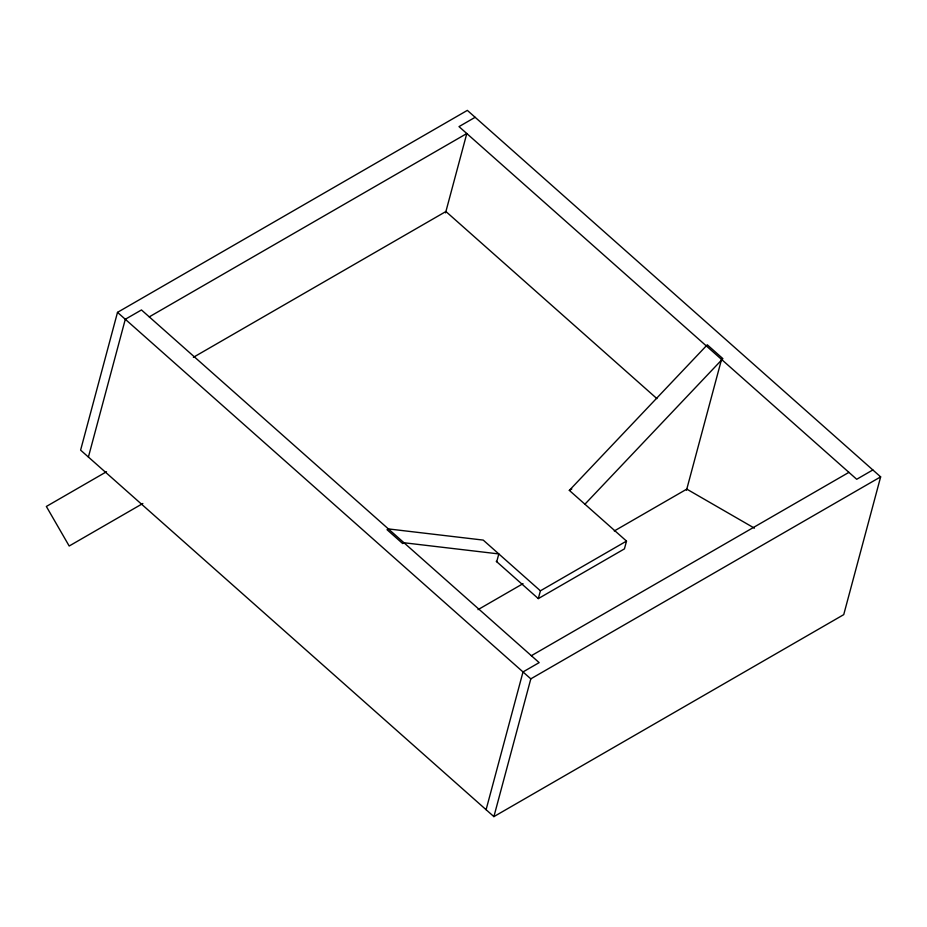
<?xml version="1.0" encoding="UTF-8"?>
<svg xmlns="http://www.w3.org/2000/svg" width="927" height="927" viewBox="0 0 927 927"><rect width="100%" height="100%" fill="white"/><g stroke="black" fill="none" stroke-linecap="round" stroke-linejoin="round"><path stroke-width="1.39" d="M117.509 312.364L80.603 450.128L493.894 816.617L843.732 614.636L880.65 476.872L467.347 110.383L117.509 312.364L530.812 678.854L493.894 816.617M88.401 457.046L125.307 319.27L141.46 309.954L539.155 662.62L523.013 671.936L486.096 809.7M445.551 212.851L466.802 133.534L149.259 316.872M496.721 561.727L498.819 553.929L403.998 542.758L402.642 543.535L387.046 529.699L388.401 528.923L483.222 540.093L540.406 590.812L538.309 598.61L496.235 561.287M584.925 504.207L722.886 358.645L707.289 344.809L569.329 490.383L626.513 541.09L624.427 548.888L538.309 598.61M686.49 490.232L721.542 359.421M475.145 117.3L459.004 126.617L856.71 479.282L872.852 469.954M193.372 357.312L445.91 211.518L656.919 398.622M106.524 471.727L46.35 506.466L69.189 546.015L142.851 503.488M569.329 490.383L571.82 488.946M478.008 609.653L523.013 583.674M614.277 530.974L686.791 489.12L754.416 528.158M540.406 590.812L626.513 541.09M531.356 655.702L848.912 472.364M530.812 678.854L880.65 476.872"/></g></svg>
